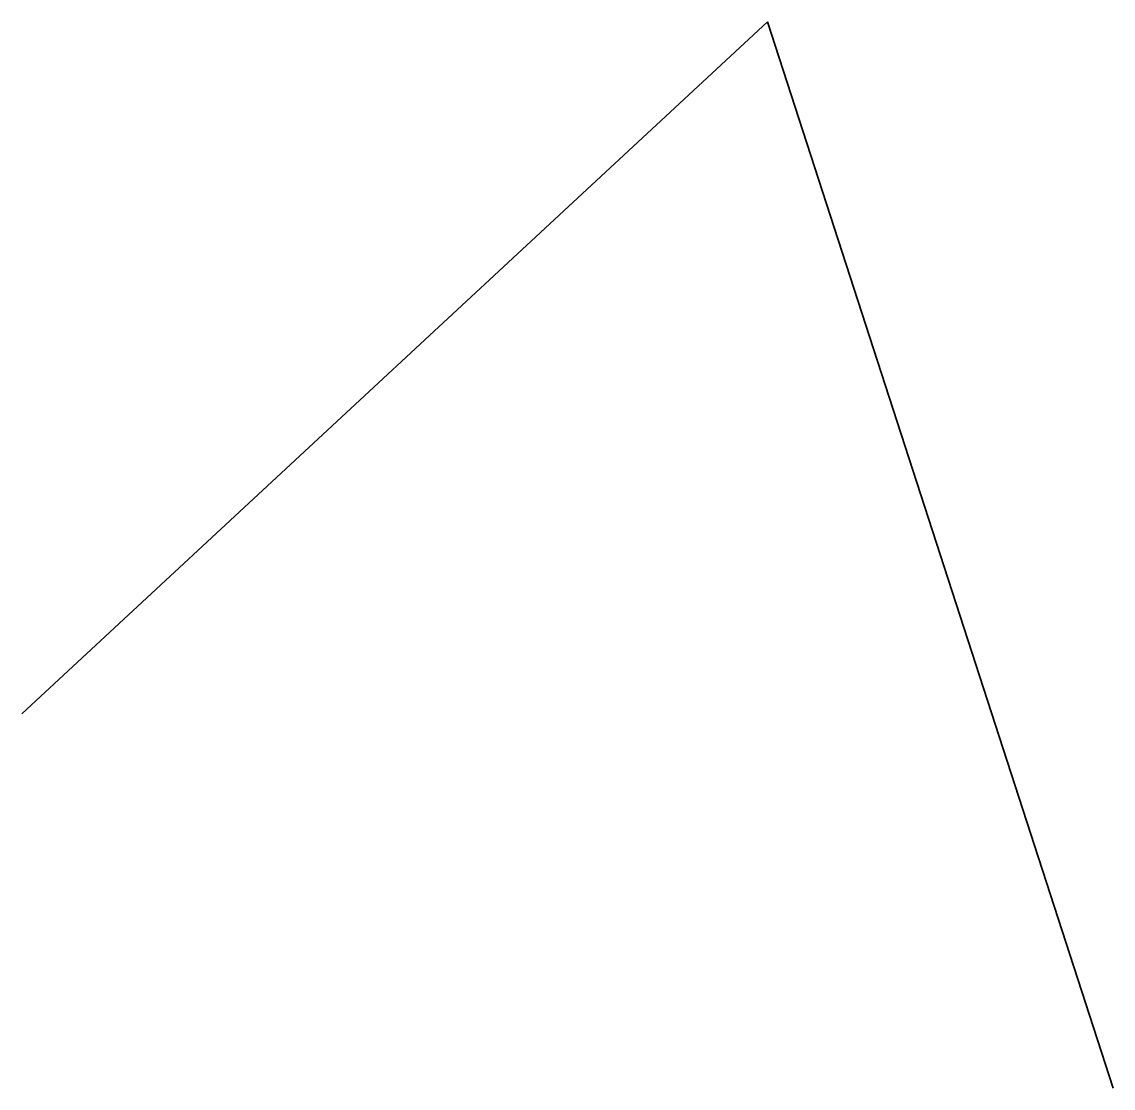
# Model space of a CAD drawing. Header units: millimetres. Extents: x 220.6 to 310.4, y 0.6 to 88.3.
import ezdxf

# ---------------------------------------------------------------- set-up
doc = ezdxf.new("R2010")
doc.units = ezdxf.units.MM
doc.header["$LTSCALE"] = 0.5
doc.header["$MEASUREMENT"] = 0
doc.layers.get('0').update_dxf_attribs({"linetype": 'CONTINUOUS', "lineweight": 35})

msp = doc.modelspace()

# ---------------------------------------------------------------- linework, layer by layer
for p, q in [((220.564, 31.389), (281.962, 88.346)), ((281.962, 88.346), (310.44, 0.58))]:
    msp.add_line(p, q)

doc.saveas('drawing.dxf')
